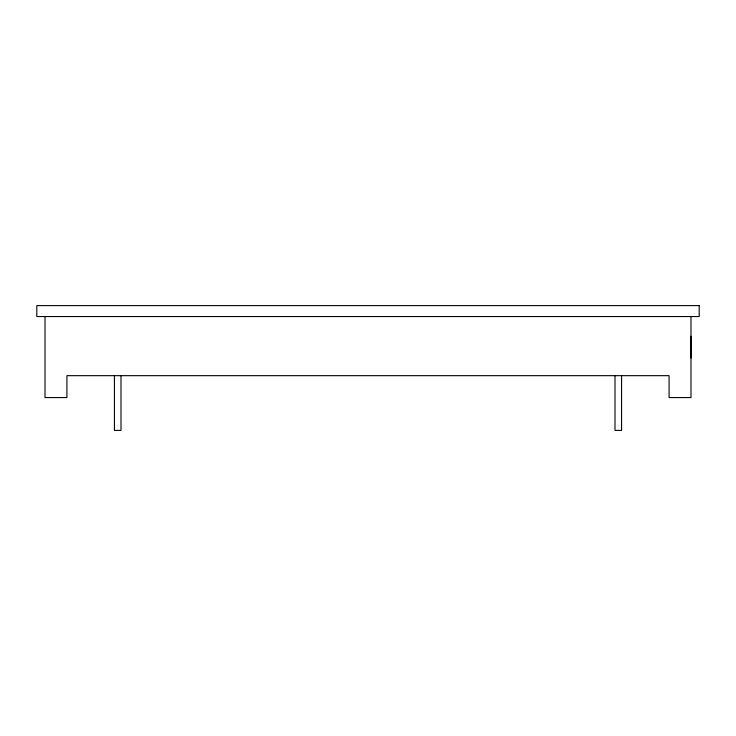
<?xml version="1.0" encoding="UTF-8"?>
<svg xmlns="http://www.w3.org/2000/svg" width="736" height="736" viewBox="0 0 736 736"><rect width="100%" height="100%" fill="white"/><g stroke="black" fill="none" stroke-linecap="round" stroke-linejoin="round"><path stroke-width="1.1" d="M691.095 336.288L691.095 358.055M690.984 316.544L690.984 397.56L669.088 397.56L669.088 375.664L66.912 375.664L66.912 397.56L45.016 397.56L45.016 316.544M621.57 375.498L621.57 430.404L615.002 430.404L615.002 375.498M120.998 375.498L120.998 430.404L114.43 430.404L114.43 375.498M699.2 305.596L36.8 305.596L36.8 316.544L699.2 316.544L699.2 305.596"/></g></svg>
